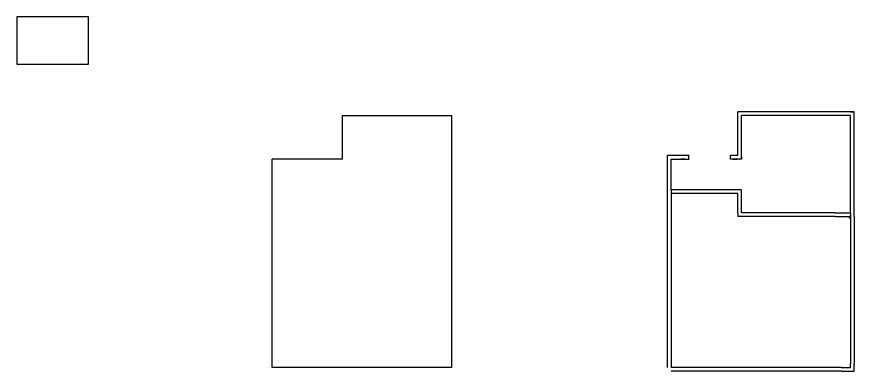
# Model space of a CAD drawing. Header units: millimetres. Extents: x 686 to 3901, y 1004 to 1838.
# Drawn here: x 1417 to 2071, y 1231 to 1508 of the extents above; entities that cross this region are included whole.
import ezdxf

# ---------------------------------------------------------------- set-up
doc = ezdxf.new("R2010")
doc.units = ezdxf.units.MM
doc.layers.add('Caja', color=7, linetype='Continuous')
doc.layers.add('Driver', color=92, linetype='Continuous')

msp = doc.modelspace()

# ---------------------------------------------------------------- linework, layer by layer
for p, q in [((1671.485, 1396.705, 63), (1671.485, 1430.705, 63)), ((1671.485, 1430.705, 63), (1756.485, 1430.705, 63)), ((1671.485, 1396.705, 63), (1616.485, 1396.705, 63)), ((1928.329, 1372.705, 5), (1928.329, 1369.705, 5)), ((2068.329, 1354.705, 5), (2068.329, 1351.705, 5))]:
    msp.add_line(p, q)
at = {"extrusion": (-1, -2.30836e-15, 0)}
for p, q in [((1756.485, 1430.705, 63), (1756.485, 1233.705, 63)), ((1616.485, 1233.705, 63), (1616.485, 1396.705, 63)), ((1756.485, 1233.705, 63), (1616.485, 1233.705, 63))]:
    msp.add_line(p, q, dxfattribs=at)
at = {"extrusion": (0, -1, 0)}
msp.add_line((1928.329, 1396.705, 63), (1928.329, 1396.705, 54), dxfattribs=at)
at = {"layer": 'Caja'}
for p, q in [((2071.329, 1433.705, 5), (1980.329, 1433.705, 5)), ((1980.329, 1430.705, 5), (1980.329, 1433.705, 5)), ((2068.329, 1433.705, 5), (2071.329, 1433.705, 5)), ((2071.329, 1393.705, 5), (2071.329, 1433.705, 5)), ((1980.329, 1399.705, 5), (1980.329, 1430.705, 5)), ((2068.329, 1430.705, 5), (1983.329, 1430.705, 5)), ((1983.329, 1396.705, 5), (1983.329, 1430.705, 5)), ((2068.329, 1354.705, 5), (2068.329, 1430.705, 5)), ((1925.329, 1396.705, 5), (1925.329, 1399.705, 5)), ((1925.329, 1399.705, 5), (1939.629, 1399.705, 5)), ((1925.329, 1233.705, 5), (1925.329, 1396.705, 5)), ((1928.329, 1396.705, 5), (1939.629, 1396.705, 5)), ((1928.329, 1396.705, 5), (1931.329, 1396.705, 5)), ((1928.329, 1372.705, 5), (1928.329, 1396.705, 5)), ((1939.629, 1399.705, 5), (1942.029, 1399.705, 5)), ((1939.629, 1396.705, 5), (1942.029, 1396.705, 5)), ((1942.029, 1396.705, 5), (1942.029, 1399.705, 5)), ((1942.029, 1396.705, 5), (1942.329, 1396.705, 5)), ((1974.629, 1396.705, 5), (1974.629, 1399.705, 5)), ((1974.629, 1399.705, 5), (1980.329, 1399.705, 5)), ((1978.829, 1396.705, 5), (1974.629, 1396.705, 5)), ((1983.329, 1396.705, 5), (1974.629, 1396.705, 5)), ((1983.329, 1398.705, 5), (1983.329, 1396.705, 5)), ((2071.329, 1354.705, 5), (2071.329, 1393.705, 5)), ((1931.329, 1372.705, 5), (1928.329, 1372.705, 5)), ((1931.329, 1369.705, 5), (1928.329, 1369.705, 5)), ((1928.329, 1369.705, 5), (1928.329, 1233.705, 5)), ((1983.049, 1372.705, 5), (1931.329, 1372.705, 5)), ((1980.3, 1369.705, 5), (1931.329, 1369.705, 5)), ((1980.3, 1354.705, 5), (1980.3, 1369.705, 5)), ((1983.049, 1372.705, 5), (1983.3, 1372.705, 5)), ((1983.3, 1369.705, 5), (1983.3, 1372.705, 5)), ((1983.3, 1354.705, 5), (1983.3, 1369.705, 5)), ((1980.3, 1354.705, 5), (1980.3, 1351.705, 5)), ((1983.3, 1351.705, 5), (1980.3, 1351.705, 5)), ((1986.3, 1354.705, 5), (1983.3, 1354.705, 5)), ((1986.3, 1351.705, 5), (1983.3, 1351.705, 5)), ((1988.329, 1354.705, 5), (1986.3, 1354.705, 5)), ((1988.329, 1351.705, 5), (1986.3, 1351.705, 5)), ((2056.329, 1354.705, 5), (2061.329, 1354.705, 5)), ((2056.329, 1351.705, 5), (2061.329, 1351.705, 5)), ((2061.329, 1354.705, 5), (2064.329, 1354.705, 5)), ((2061.329, 1351.705, 5), (2064.329, 1351.705, 5)), ((2064.329, 1351.705, 5), (2068.329, 1351.705, 5)), ((2068.329, 1351.705, 5), (2068.329, 1236.705, 5)), ((2071.329, 1351.705, 5), (2071.329, 1354.705, 5)), ((2071.329, 1351.705, 5), (2071.329, 1236.705, 5)), ((2061.329, 1233.705, 5), (1928.329, 1233.705, 5)), ((2061.329, 1230.705, 5), (1928.329, 1230.705, 5)), ((2064.329, 1233.705, 5), (2068.329, 1233.705, 5)), ((2067.329, 1230.705, 5), (2071.329, 1230.705, 5))]:
    msp.add_line(p, q, dxfattribs=at)
at = {"layer": 'Caja', "extrusion": (6.12323e-17, -1, 6.12323e-17)}
for p, q in [((2056.329, 1354.705, 5), (1988.329, 1354.705, 5)), ((2056.329, 1351.705, 5), (1988.329, 1351.705, 5))]:
    msp.add_line(p, q, dxfattribs=at)
at = {"layer": 'Caja', "extrusion": (1, -6.12323e-17, -3.06162e-16)}
msp.add_line((2064.329, 1354.705, 5), (2068.329, 1354.705, 5), dxfattribs=at)
at = {"layer": 'Caja', "elevation": 5}
msp.add_lwpolyline([(2068.329, 1351.705), (2067.329, 1351.705), (2067.329, 1350.705), (2068.329, 1350.705)], close=True, dxfattribs=at)
for points in [[(2061.329, 1233.705), (2064.329, 1233.705)], [(2061.329, 1230.705), (2067.329, 1230.705)], [(2068.329, 1233.705), (2068.329, 1236.705)], [(2071.329, 1230.705), (2071.329, 1236.705)]]:
    msp.add_lwpolyline(points, dxfattribs=at)
at = {"layer": 'Driver'}
for p, q in [((1472.759, 1507.965), (1416.759, 1507.965)), ((1416.759, 1507.965), (1416.759, 1470.965)), ((1472.759, 1470.965), (1472.759, 1507.965)), ((1416.759, 1470.965), (1472.759, 1470.965))]:
    msp.add_line(p, q, dxfattribs=at)
at = {"layer": 'Driver', "extrusion": (0, 1, 0)}
for centre in [(-1937.329, 9.6, 1396.705), (-1978.329, 9.6, 1396.705)]:
    msp.add_circle(centre, 1.5, dxfattribs=at)
at = {"layer": 'Driver', "extrusion": (7.4988e-33, 1, 0)}
msp.add_circle((-1937.329, 51.4, 1396.705), 1.5, dxfattribs=at)
at = {"layer": 'Driver', "extrusion": (7.4988e-33, 1, -9.18338e-49)}
msp.add_circle((-1977.829, 51, 1396.705), 1.5, dxfattribs=at)

doc.saveas('drawing.dxf')
